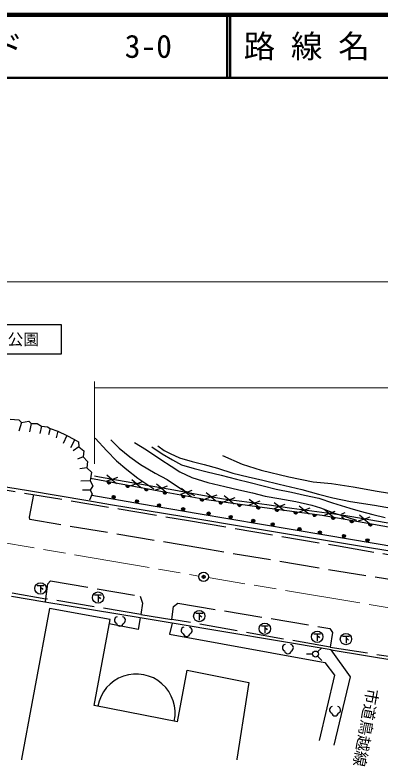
# Model space of a CAD drawing. Units: millimetres, scale not verified. Extents: x 40000 to 680000, y 20000 to 380000.
# Drawn here: x 144076 to 202042, y 263064 to 380000 of the extents above; entities that cross this region are included whole.
import ezdxf
from ezdxf.enums import TextEntityAlignment as Align

# ---------------------------------------------------------------- set-up
doc = ezdxf.new("R2010")
doc.units = ezdxf.units.MM
doc.header["$LTSCALE"] = 1000
doc.header["$PDMODE"] = 32
doc.header["$PDSIZE"] = 500
doc.linetypes.add('CHAIN', pattern=[18.5, 12, -1.5, 3.5, -1.5])
doc.linetypes.add('DASHED', pattern=[7.5, 6, -1.5])
for name, color, linetype, lineweight in [('M-BGD', 7, 'Continuous', 25), ('M-BGD-EXST', 7, 'Continuous', 25), ('M-BMK', 2, 'CHAIN', 13), ('M-BMK-SRVR', 3, 'Continuous', 25), ('M-STR-HTXT', 7, 'Continuous', 13), ('M-STR-STRC', 7, 'Continuous', 25), ('M-TTL', 2, 'Continuous', 140), ('M-TTL-LINE', 7, 'Continuous', 50)]:
    doc.layers.add(name, color=color, linetype=linetype, lineweight=lineweight)
doc.layers.add('M-OTRS', color=6, linetype='Continuous')
doc.layers.add('M-TTL-TXT', color=7, linetype='Continuous')
doc.styles.add('ＭＳ ゴシック', font='')
doc.styles.get('ＭＳ ゴシック').set_extended_font_data('MS Gothic')

msp = doc.modelspace()

# ---------------------------------------------------------------- linework, layer by layer
at = {"layer": 'M-BGD'}
for p, q in [((143323, 315894), (144734, 315763)), ((144734, 315763), (145127, 315370)), ((145127, 315370), (144734, 313959)), ((145127, 315370), (146308, 315566)), ((146308, 315566), (146702, 315173)), ((146702, 315173), (146389, 313860)), ((146702, 315173), (147620, 315173)), ((147620, 315173), (148342, 314746)), ((148342, 314746), (148047, 313598)), ((148342, 314746), (149260, 314681)), ((149260, 314681), (149687, 314385)), ((149687, 314385), (149424, 313401)), ((149687, 314385), (150900, 313959)), ((150900, 313959), (150622, 312929)), ((150900, 313959), (152311, 313270)), ((152311, 313270), (151753, 312024)), ((152311, 313270), (153426, 312713)), ((153557, 312549), (152901, 311335)), ((153426, 312713), (154181, 312286)), ((154181, 312286), (154213, 311466)), ((156854, 312844), (158658, 310843)), ((159314, 312581), (160659, 311269)), ((154213, 311466), (153328, 310843)), ((154213, 311466), (155033, 310843)), ((160659, 311269), (162332, 309892)), ((163086, 312155), (164956, 311040)), ((165842, 311499), (167449, 310384)), ((166776, 311630), (167760, 310909)), ((154935, 309925), (154049, 309531)), ((155033, 310843), (154935, 309925)), ((154935, 309925), (155591, 309170)), ((158658, 310843), (160233, 309268)), ((162332, 309892), (164005, 308711)), ((164956, 311040), (167252, 309498)), ((167449, 310384), (169089, 309432)), ((167760, 310909), (168744, 310417)), ((168744, 310417), (170221, 309760)), ((177026, 310136), (180129, 308721)), ((155591, 309170), (155525, 308153)), ((160233, 309268), (161840, 307891)), ((167252, 309498), (168892, 308416)), ((169089, 309432), (170499, 308645)), ((170221, 309760), (172189, 309170)), ((172189, 309170), (174091, 308711)), ((180129, 308721), (183174, 307795)), ((146243, 304512), (122775, 308221)), ((155525, 308153), (154377, 307989)), ((155525, 308153), (156247, 307497)), ((161840, 307891), (163611, 306513)), ((164005, 308711), (166366, 307333)), ((168892, 308416), (170270, 307530)), ((170499, 308645), (172533, 308055)), ((172533, 308055), (174600, 307530)), ((174091, 308711), (176223, 308088)), ((176223, 308088), (178683, 307333)), ((183174, 307795), (187542, 306736)), ((156247, 307497), (156018, 306087)), ((167498, 304381), (156083, 306480)), ((157493, 306680), (156706, 306819)), ((161432, 305986), (157493, 306680)), ((159463, 306333), (158697, 306976)), ((159463, 306333), (160402, 306675)), ((163611, 306513), (166137, 304840)), ((166366, 307333), (168236, 306316)), ((170270, 307530), (172172, 306644)), ((172172, 306644), (174698, 305857)), ((174600, 307530), (176797, 306972)), ((176797, 306972), (179225, 306382)), ((178683, 307333), (181078, 306743)), ((179225, 306382), (181422, 305857)), ((181078, 306743), (183407, 306185)), ((187542, 306736), (191381, 305942)), ((156018, 306087), (154574, 306021)), ((156018, 306087), (156444, 305299)), ((156444, 305299), (156018, 304643)), ((159463, 306333), (158523, 305991)), ((159463, 306333), (160229, 305690)), ((165372, 305292), (161432, 305986)), ((163402, 305639), (162463, 305297)), ((163402, 305639), (162636, 306282)), ((163402, 305639), (164342, 305981)), ((163402, 305639), (164168, 304996)), ((169311, 304598), (165372, 305292)), ((167342, 304945), (166575, 305588)), ((167342, 304945), (168281, 305287)), ((168236, 306316), (170696, 304676)), ((174698, 305857), (177388, 305201)), ((181422, 305857), (183489, 305299)), ((183407, 306185), (185998, 305595)), ((183489, 305299), (185522, 304775)), ((185998, 305595), (189606, 304709)), ((191381, 305942), (194293, 305677)), ((194293, 305677), (197734, 305147)), ((155657, 302938), (146243, 304512)), ((156018, 304643), (154804, 304643)), ((156018, 304643), (156346, 304020)), ((167342, 304945), (166402, 304603)), ((167342, 304945), (168108, 304303)), ((174485, 303069), (167498, 304381)), ((173251, 303904), (169311, 304598)), ((171281, 304251), (170341, 303909)), ((171281, 304251), (170515, 304894)), ((170696, 304676), (172566, 303791)), ((171281, 304251), (172221, 304594)), ((171281, 304251), (172047, 303609)), ((175220, 303558), (174454, 304200)), ((177388, 305201), (179618, 304676)), ((179618, 304676), (181783, 304184)), ((181783, 304184), (183784, 303692)), ((185522, 304775), (187983, 304315)), ((187983, 304315), (190049, 303823)), ((189606, 304709), (192263, 303987)), ((197734, 305147), (201573, 304486)), ((201573, 304486), (205279, 303824)), ((159265, 302282), (155657, 302938)), ((156346, 304020), (155919, 303036)), ((156313, 303823), (164152, 302446)), ((177190, 303211), (173251, 303904)), ((175220, 303558), (174281, 303215)), ((181373, 302118), (174485, 303069)), ((175220, 303558), (176160, 303900)), ((175220, 303558), (175986, 302915)), ((178094, 303087), (177168, 302709)), ((180075, 302816), (177190, 303211)), ((178094, 303087), (177303, 303700)), ((178094, 303087), (179019, 303465)), ((178094, 303087), (178884, 302474)), ((182057, 302546), (181266, 303158)), ((182057, 302546), (182983, 302924)), ((183784, 303692), (185949, 303299)), ((185949, 303299), (188671, 302807)), ((190049, 303823), (192312, 303331)), ((192263, 303987), (194526, 303397)), ((192312, 303331), (194477, 302610)), ((194526, 303397), (197315, 302839)), ((170877, 300379), (159265, 302282)), ((164152, 302446), (173140, 300937)), ((184038, 302275), (180075, 302816)), ((182057, 302546), (181131, 302167)), ((187245, 301363), (181373, 302118)), ((182057, 302546), (182847, 301933)), ((188002, 301733), (184038, 302275)), ((186020, 302004), (185094, 301626)), ((186020, 302004), (185230, 302617)), ((186020, 302004), (186946, 302382)), ((186020, 302004), (186810, 301391)), ((191965, 301192), (188002, 301733)), ((188671, 302807), (191197, 302249)), ((189983, 301462), (189193, 302075)), ((189983, 301462), (190909, 301841)), ((191197, 302249), (192542, 301823)), ((192542, 301823), (194608, 301035)), ((194477, 302610), (197233, 301757)), ((197233, 301757), (198840, 301265)), ((197315, 302839), (201152, 302216)), ((201152, 302216), (204728, 301626)), ((173140, 300937), (193247, 297558)), ((192854, 300609), (187245, 301363)), ((189983, 301462), (189057, 301084)), ((189983, 301462), (190774, 300850)), ((195928, 300650), (191965, 301192)), ((198594, 299592), (192854, 300609)), ((193946, 300921), (193021, 300543)), ((193946, 300921), (193156, 301534)), ((193946, 300921), (194872, 301299)), ((193946, 300921), (194737, 300308)), ((194608, 301035), (198249, 299887)), ((197525, 300371), (195928, 300650)), ((195966, 300865), (196494, 301059)), ((199495, 300026), (198728, 300668)), ((198840, 301265), (200874, 300740)), ((200874, 300740), (202842, 300281)), ((181931, 298542), (170877, 300379)), ((195890, 300435), (196322, 300074)), ((201465, 299682), (197525, 300371)), ((199495, 300026), (198556, 299683)), ((205941, 298313), (198594, 299592)), ((199495, 300026), (200435, 300370)), ((199495, 300026), (200262, 299385)), ((205406, 298993), (201465, 299682)), ((198135, 295853), (181931, 298542)), ((193247, 297558), (206499, 295262)), ((214306, 293130), (198135, 295853)), ((148873, 286837), (143539, 287761)), ((163981, 284371), (148873, 286837)), ((149593, 285842), (144221, 257062)), ((159187, 284116), (149593, 285842)), ((163981, 284371), (163626, 282534)), ((169020, 283540), (163981, 284371)), ((156692, 270493), (159187, 284116)), ((163626, 282534), (159062, 283437)), ((169020, 283540), (168636, 281813)), ((194251, 279319), (169020, 283540)), ((168636, 281813), (193243, 277304)), ((197321, 275002), (194251, 279319)), ((194251, 279319), (205209, 277510)), ((193243, 277304), (194778, 275290)), ((169883, 267903), (171418, 276057)), ((171418, 276057), (181204, 274138)), ((194778, 275290), (192380, 264929)), ((194730, 264161), (197321, 275002)), ((181204, 274138), (177414, 249963)), ((169883, 267903), (156692, 270493))]:
    msp.add_line(p, q, dxfattribs=at)
at = {"layer": 'M-BGD', "linetype": 'DASHED'}
for p, q in [((138239, 305398), (160643, 301659)), ((146390, 300329), (147085, 303921)), ((160643, 301659), (171631, 299789)), ((146466, 299945), (146390, 300329)), ((173590, 295412), (146466, 299945)), ((171631, 299789), (195084, 295820)), ((192032, 292300), (173590, 295412)), ((195084, 295820), (213846, 292605)), ((207169, 289841), (192032, 292300)), ((149336, 289753), (149762, 290251)), ((149762, 290251), (163987, 287832)), ((148980, 287406), (149336, 289753)), ((143646, 288330), (148980, 287406)), ((163987, 287832), (164343, 286694)), ((148980, 287406), (148873, 286837)), ((164058, 284916), (148980, 287406)), ((164343, 286694), (164058, 284916)), ((169251, 286196), (169962, 286694)), ((169962, 286694), (194037, 282711)), ((168966, 284134), (169251, 286196)), ((164058, 284916), (168966, 284134)), ((194109, 279724), (168966, 284134)), ((194037, 282711), (194464, 282071)), ((194464, 282071), (194109, 279724)), ((194109, 279724), (205133, 278017))]:
    msp.add_line(p, q, dxfattribs=at)
at = {"layer": 'M-BGD'}
for centre, radius in [((159758, 303521), 150), ((159758, 303521), 75), ((163459, 302836), 150), ((163459, 302836), 75), ((166955, 302219), 150), ((166955, 302219), 75), ((170793, 301602), 150), ((170793, 301602), 75), ((174837, 300916), 150), ((174837, 300916), 75), ((178332, 300368), 150), ((178332, 300368), 75), ((181897, 299751), 150), ((181897, 299751), 75), ((184981, 299203), 150), ((184981, 299203), 75), ((189230, 298449), 150), ((189230, 298449), 75), ((192452, 297901), 150), ((192452, 297901), 75), ((196290, 297352), 150), ((196290, 297352), 75), ((200026, 296667), 150), ((200026, 296667), 75)]:
    msp.add_circle(centre, radius, dxfattribs=at)
for centre, radius, start, end in [((159034, 305938), 300, 169.57929, 349.57929), ((159034, 305938), 150, 169.57929, 349.57929), ((161984, 305395), 300, 169.57929, 349.57929), ((161984, 305395), 150, 169.57929, 349.57929), ((164935, 304852), 300, 169.57929, 349.57929), ((164935, 304852), 150, 169.57929, 349.57929), ((167885, 304308), 300, 169.3641, 349.3641), ((167885, 304308), 150, 169.3641, 349.3641), ((170833, 303755), 300, 169.3641, 349.3641), ((170833, 303755), 150, 169.3641, 349.3641), ((173782, 303201), 300, 169.3641, 349.3641), ((173782, 303201), 150, 169.3641, 349.3641), ((176748, 302756), 300, 172.13745, 352.13745), ((176748, 302756), 150, 172.13745, 352.13745), ((179720, 302346), 300, 172.13745, 352.13745), ((179720, 302346), 150, 172.13745, 352.13745), ((182693, 301948), 300, 172.67809, 352.67809), ((182693, 301948), 150, 172.67809, 352.67809), ((185669, 301566), 300, 172.67809, 352.67809), ((185669, 301566), 150, 172.67809, 352.67809), ((188643, 301175), 300, 172.33952, 352.33952), ((188643, 301175), 150, 172.33952, 352.33952), ((191617, 300775), 300, 172.33952, 352.33952), ((191617, 300775), 150, 172.33952, 352.33952), ((194579, 300303), 300, 169.95467, 349.95467), ((194579, 300303), 150, 169.95467, 349.95467), ((197533, 299780), 300, 169.95467, 349.95467), ((197533, 299780), 150, 169.95467, 349.95467), ((200488, 299262), 300, 170.1234, 350.1234), ((200488, 299262), 150, 170.1234, 350.1234), ((163339, 269297), 6177, 347.8954, 169.88569)]:
    msp.add_arc(centre, radius, start, end, dxfattribs=at)
for p in [(159758, 303521), (163459, 302836), (166955, 302219), (170793, 301602), (174837, 300916), (178332, 300368), (181897, 299751), (184981, 299203), (189230, 298449), (192452, 297901), (196290, 297352), (200026, 296667)]:
    msp.add_point(p, dxfattribs=at)
at = {"layer": 'M-BGD-EXST'}
for p, q in [((147617, 289486), (148705, 289486)), ((148161, 289486), (148161, 288390)), ((148163, 289222), (148424, 289034)), ((148424, 289034), (148544, 288871)), ((156741, 288026), (157829, 288026)), ((157285, 288026), (157285, 286931)), ((157287, 287763), (157549, 287574)), ((157549, 287574), (157668, 287411)), ((172799, 285106), (173887, 285106)), ((173343, 285106), (173343, 284011)), ((173346, 284843), (173607, 284655)), ((173607, 284655), (173727, 284492)), ((183201, 283099), (184289, 283099)), ((183745, 283099), (183745, 282004)), ((183747, 282836), (184009, 282647)), ((184009, 282647), (184129, 282484)), ((191504, 281822), (192592, 281822)), ((192048, 281822), (192048, 280726)), ((192050, 281558), (192312, 281370)), ((192312, 281370), (192432, 281207)), ((196066, 281457), (197154, 281457)), ((196610, 281457), (196610, 280361)), ((196613, 281193), (196874, 281005)), ((196874, 281005), (196994, 280842)), ((192105, 278969), (192772, 279636)), ((191301, 278636), (190358, 278636)), ((192105, 278303), (192772, 277636))]:
    msp.add_line(p, q, dxfattribs=at)
for centre, radius in [((148158, 289037), 900), ((157283, 287578), 900), ((173341, 284658), 900), ((183743, 282651), 900), ((192046, 281373), 900), ((196608, 281008), 900), ((191772, 278636), 471)]:
    msp.add_circle(centre, radius, dxfattribs=at)
for centre, radius, start, end in [((160414, 284010), 537, 100.75605, 249.2973), ((161081, 284003), 545, 290.56616, 78.96113), ((160750, 283588), 532, 188.73985, 349.61114), ((170998, 282368), 537, 100.75605, 249.2973), ((171334, 281946), 532, 188.73985, 349.61114), ((171665, 282360), 545, 290.56616, 78.96113), ((187057, 279630), 537, 100.75605, 249.2973), ((187724, 279623), 545, 290.56616, 78.96113), ((187392, 279208), 532, 188.73985, 349.61114), ((194539, 269776), 537, 100.75605, 249.2973), ((195206, 269769), 545, 290.56616, 78.96113), ((194874, 269354), 532, 188.73985, 349.61114)]:
    msp.add_arc(centre, radius, start, end, dxfattribs=at)
at = {"layer": 'M-BMK'}
for p, q in [((135340, 297474), (173294, 291009)), ((271810, 274527), (174773, 290759))]:
    msp.add_line(p, q, dxfattribs=at)
at = {"layer": 'M-BMK-SRVR'}
msp.add_circle((174033, 290883), 750, dxfattribs=at)
at = {"layer": 'M-OTRS'}
msp.add_point((174033, 290883), dxfattribs=at)
at = {"layer": 'M-STR-HTXT'}
for p, q in [((105223, 337654), (323118, 337654)), ((156706, 308819), (156706, 321837)), ((156706, 320837), (296162, 320837))]:
    msp.add_line(p, q, dxfattribs=at)
at = {"layer": 'M-STR-STRC'}
for p, q in [((130436, 330910), (151436, 330910)), ((151436, 330910), (151436, 326160)), ((151436, 326160), (130436, 326160))]:
    msp.add_line(p, q, dxfattribs=at)
at = {"layer": 'M-TTL'}
msp.add_line((680000, 380000), (40000, 380000), dxfattribs=at)
at = {"layer": 'M-TTL-LINE'}
for p, q in [((177750, 380000), (177750, 370000)), ((178250, 380000), (178250, 370000)), ((40000, 370000), (680000, 370000))]:
    msp.add_line(p, q, dxfattribs=at)

# ---------------------------------------------------------------- texts
at = {"layer": 'M-BGD-EXST', "style": 'ＭＳ ゴシック'}
msp.add_text('市道鳥越線', height=1833, rotation=259.796, dxfattribs=at).set_placement((199442, 273363), align=Align.BOTTOM_LEFT)
at = {"layer": 'M-STR-STRC', "style": 'ＭＳ ゴシック'}
msp.add_text('桑山公園', height=1833, dxfattribs=at).set_placement((142936, 328535), align=Align.MIDDLE_CENTER)
at = {"layer": 'M-TTL-TXT', "style": 'ＭＳ ゴシック'}
for s, p in [('図面コード', (120380, 375000)), ('3-0', (161521, 375000)), ('路 線 名', (180380, 375000))]:
    msp.add_text(s, height=3666, dxfattribs=at).set_placement(p, align=Align.MIDDLE_LEFT)

doc.saveas('drawing.dxf')
